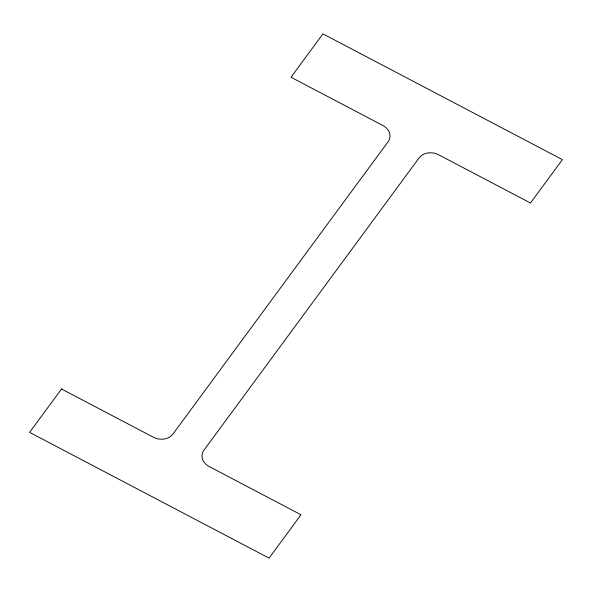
<?xml version="1.0" encoding="UTF-8"?>
<svg xmlns="http://www.w3.org/2000/svg" width="592" height="592" viewBox="0 0 592 592"><rect width="100%" height="100%" fill="white"/><g stroke="black" fill="none" stroke-linecap="round" stroke-linejoin="round"><path stroke-width="0.89" d="M61.531 388.988L29.6 432.367L269.071 558.13L301.002 514.751L209.131 466.503A14.371 11.581 9.5 0 1 203.855 450.312L419.069 157.931A14.371 11.581 9.5 0 1 438.598 154.764L530.469 203.012L562.4 159.633L322.929 33.87L290.998 77.249L382.869 125.497A14.371 11.581 9.5 0 1 388.145 141.688L172.931 434.069A14.371 11.581 9.5 0 1 153.402 437.236L61.531 388.988"/></g></svg>
